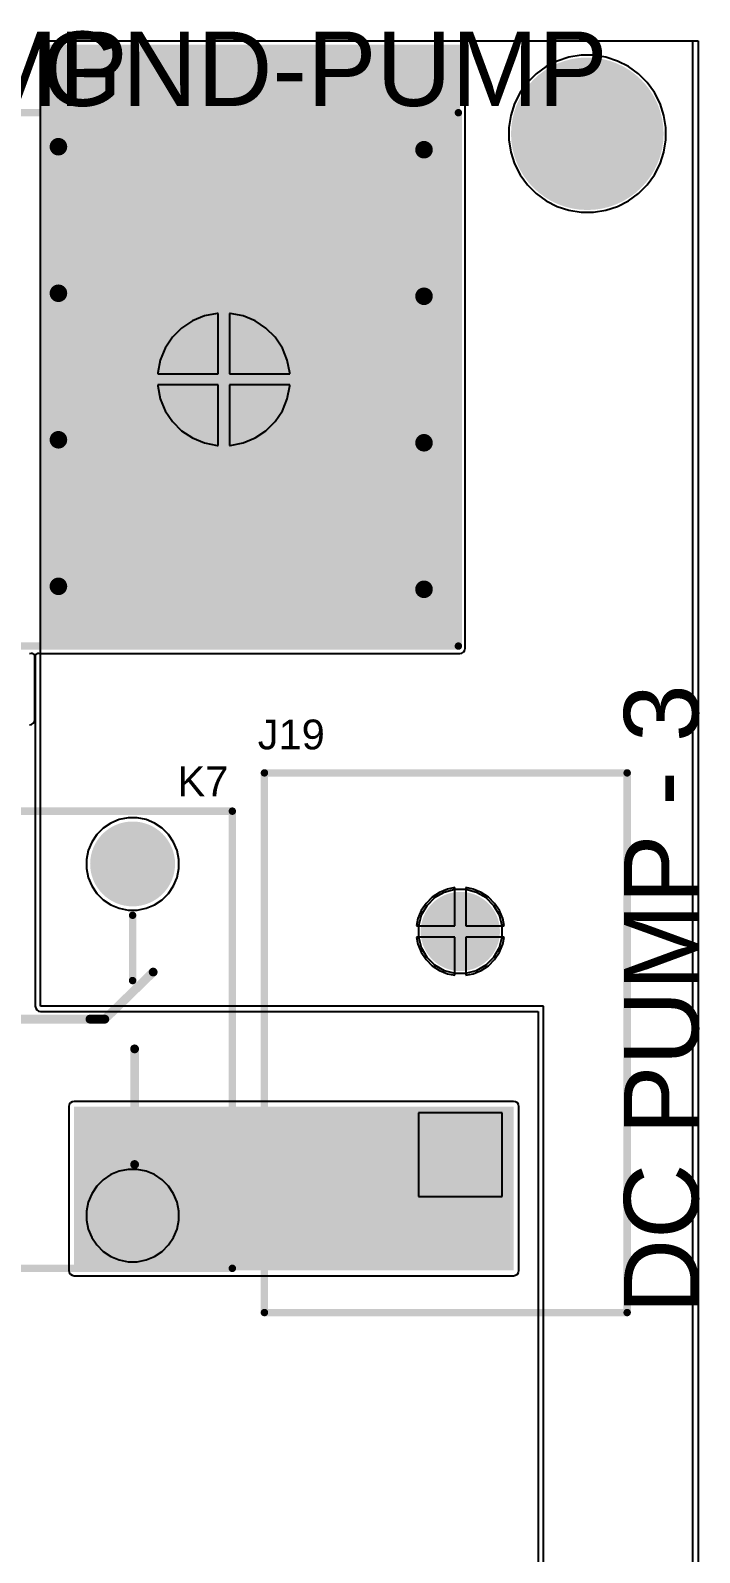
# Model space of a CAD drawing. Header units: millimetres. Extents: x -3 to 175, y -4 to 177.
# Drawn here: x 152.2 to 175, y 124.5 to 176.4 of the extents above; entities that cross this region are included whole.
import ezdxf

# ---------------------------------------------------------------- set-up
doc = ezdxf.new("R2010")
doc.units = ezdxf.units.MM
for name, color, linetype in [('BottomLayer', 5, 'Continuous'), ('BottomSolder', 6, 'Continuous'), ('MultiLayer', 9, 'Continuous'), ('PadHoleLayer', 156, 'Continuous'), ('TopLayer', 1, 'Continuous'), ('TopOverlay', 2, 'Continuous'), ('TopSolder', 216, 'Continuous'), ('ViaHoleLayer', 16, 'Continuous')]:
    doc.layers.add(name, color=color, linetype=linetype)
doc.styles.add('Arial', font='', dxfattribs={"height": 0.2})
doc.styles.get('Arial').set_extended_font_data('Arial')

# ---------------------------------------------------------------- blocks, each defined once
blk = doc.blocks.new('SRD_05VDC_SL_C_96')
at = {"layer": 'BottomLayer'}
h = blk.add_hatch(color=5, dxfattribs=at)
edge = h.paths.add_edge_path()
edge.add_arc((-5.1, 6), 1.397, 0, 360)
h = blk.add_hatch(color=5, dxfattribs=at)
edge = h.paths.add_edge_path()
edge.add_arc((7.1, 5.999), 1.397, 0, 360)
h = blk.add_hatch(color=5, dxfattribs=at)
edge = h.paths.add_edge_path()
edge.add_arc((-7.1, 0), 1.397, 0, 360)
h = blk.add_hatch(color=5, dxfattribs=at)
edge = h.paths.add_edge_path()
edge.add_arc((-5.1, -6), 1.397, 0, 360)
h = blk.add_hatch(color=5, dxfattribs=at)
edge = h.paths.add_edge_path()
edge.add_arc((7.1, -5.999), 1.397, 0, 360)
at = {"layer": 'BottomSolder'}
h = blk.add_hatch(color=6, dxfattribs=at)
edge = h.paths.add_edge_path()
edge.add_arc((-5.1, 6), 1.448, 0, 360)
h = blk.add_hatch(color=6, dxfattribs=at)
edge = h.paths.add_edge_path()
edge.add_arc((7.1, 5.999), 1.448, 0, 360)
h = blk.add_hatch(color=6, dxfattribs=at)
edge = h.paths.add_edge_path()
edge.add_arc((-7.1, 0), 1.448, 0, 360)
h = blk.add_hatch(color=6, dxfattribs=at)
edge = h.paths.add_edge_path()
edge.add_arc((-5.1, -6), 1.448, 0, 360)
h = blk.add_hatch(color=6, dxfattribs=at)
edge = h.paths.add_edge_path()
edge.add_arc((7.1, -5.999), 1.448, 0, 360)
at = {"layer": 'MultiLayer'}
h = blk.add_hatch(color=9, dxfattribs=at)
edge = h.paths.add_edge_path()
edge.add_arc((-5.1, 6), 1.397, 0, 360)
h = blk.add_hatch(color=9, dxfattribs=at)
edge = h.paths.add_edge_path()
edge.add_arc((7.1, 5.999), 1.397, 0, 360)
h = blk.add_hatch(color=9, dxfattribs=at)
edge = h.paths.add_edge_path()
edge.add_arc((-7.1, 0), 1.397, 0, 360)
h = blk.add_hatch(color=9, dxfattribs=at)
edge = h.paths.add_edge_path()
edge.add_arc((-5.1, -6), 1.397, 0, 360)
h = blk.add_hatch(color=9, dxfattribs=at)
edge = h.paths.add_edge_path()
edge.add_arc((7.1, -5.999), 1.397, 0, 360)
at = {"layer": 'PadHoleLayer'}
h = blk.add_hatch(color=156, dxfattribs=at)
edge = h.paths.add_edge_path()
edge.add_arc((-5.1, 6), 0.762, 0, 360)
h = blk.add_hatch(color=156, dxfattribs=at)
edge = h.paths.add_edge_path()
edge.add_arc((7.1, 5.999), 0.762, 0, 360)
h = blk.add_hatch(color=156, dxfattribs=at)
edge = h.paths.add_edge_path()
edge.add_arc((-7.1, 0), 0.762, 0, 360)
h = blk.add_hatch(color=156, dxfattribs=at)
edge = h.paths.add_edge_path()
edge.add_arc((-5.1, -6), 0.762, 0, 360)
h = blk.add_hatch(color=156, dxfattribs=at)
edge = h.paths.add_edge_path()
edge.add_arc((7.1, -5.999), 0.762, 0, 360)
at = {"layer": 'TopLayer'}
h = blk.add_hatch(color=1, dxfattribs=at)
edge = h.paths.add_edge_path()
edge.add_arc((-5.1, 6), 1.397, 0, 360)
h = blk.add_hatch(color=1, dxfattribs=at)
edge = h.paths.add_edge_path()
edge.add_arc((7.1, 5.999), 1.397, 0, 360)
h = blk.add_hatch(color=1, dxfattribs=at)
edge = h.paths.add_edge_path()
edge.add_arc((-7.1, 0), 1.397, 0, 360)
h = blk.add_hatch(color=1, dxfattribs=at)
edge = h.paths.add_edge_path()
edge.add_arc((-5.1, -6), 1.397, 0, 360)
h = blk.add_hatch(color=1, dxfattribs=at)
edge = h.paths.add_edge_path()
edge.add_arc((7.1, -5.999), 1.397, 0, 360)
at = {"layer": 'TopSolder'}
h = blk.add_hatch(color=216, dxfattribs=at)
edge = h.paths.add_edge_path()
edge.add_arc((-5.1, 6), 1.448, 0, 360)
h = blk.add_hatch(color=216, dxfattribs=at)
edge = h.paths.add_edge_path()
edge.add_arc((7.1, 5.999), 1.448, 0, 360)
h = blk.add_hatch(color=216, dxfattribs=at)
edge = h.paths.add_edge_path()
edge.add_arc((-7.1, 0), 1.448, 0, 360)
h = blk.add_hatch(color=216, dxfattribs=at)
edge = h.paths.add_edge_path()
edge.add_arc((-5.1, -6), 1.448, 0, 360)
h = blk.add_hatch(color=216, dxfattribs=at)
edge = h.paths.add_edge_path()
edge.add_arc((7.1, -5.999), 1.448, 0, 360)
at = {"layer": 'TopOverlay'}
for points, const_width in [([(-8.699, 7.8), (10.501, 7.8)], 0.254), ([(-8.699, 0.295), (-8.699, 7.8)], 0.254), ([(10.501, -7.8), (10.501, 7.8)], 0.254), ([(-3.31, 6), (-2.292, 6)], 0.3), ([(-2.292, 1.051), (-2.292, 6)], 0.3), ([(7.099, 2.019), (7.099, 4.247)], 0.254), ([(-7.032, 1.8), (-7.032, 3.727)], 0.3), ([(-7.032, 3.727), (1.604, 3.727)], 0.3), ([(1.604, 0.727), (1.604, 3.727)], 0.3), ([(6.15, 0.701), (7.801, 2.309)], 0.3), ([(-3.775, 1), (-0.775, 1)], 0.254), ([(-3.775, -1), (-3.775, 1)], 0.254), ([(-0.775, -1), (-0.775, 1)], 0.254), ([(1.604, 0.727), (1.628, 0.703)], 0.3), ([(1.628, 0.703), (5.644, 0.703)], 0.3), ([(5.644, 0.703), (6.152, 0.703)], 0.3), ([(-8.699, -7.8), (-8.699, -0.295)], 0.254), ([(7.168, -4.257), (7.168, -0.312)], 0.3), ([(-3.775, -1), (-0.775, -1)], 0.254), ([(-2.292, -6), (-2.292, -1.051)], 0.3), ([(-3.31, -6), (-2.292, -6)], 0.3), ([(-8.699, -7.8), (10.501, -7.8)], 0.254)]:
    blk.add_lwpolyline(points, dxfattribs=dict(at, const_width=const_width))
for points, const_width in [([(-8.763, 7.8, 1), (-8.636, 7.8, 1)], 0.127), ([(-8.763, 7.8, 1), (-8.636, 7.8, 1)], 0.127), ([(10.437, 7.8, 1), (10.564, 7.8, 1)], 0.127), ([(10.437, 7.8, 1), (10.564, 7.8, 1)], 0.127), ([(-3.385, 6, 1), (-3.235, 6, 1)], 0.15), ([(-2.367, 6, 1), (-2.217, 6, 1)], 0.15), ([(-2.367, 6, 1), (-2.217, 6, 1)], 0.15), ([(7.036, 4.247, 1), (7.163, 4.247, 1)], 0.127), ([(-7.107, 3.727, 1), (-6.957, 3.727, 1)], 0.15), ([(-7.107, 3.727, 1), (-6.957, 3.727, 1)], 0.15), ([(1.529, 3.727, 1), (1.679, 3.727, 1)], 0.15), ([(1.529, 3.727, 1), (1.679, 3.727, 1)], 0.15), ([(7.036, 2.019, 1), (7.163, 2.019, 1)], 0.127), ([(7.726, 2.309, 1), (7.876, 2.309, 1)], 0.15), ([(-7.107, 1.8, 1), (-6.957, 1.8, 1)], 0.15), ([(-3.838, 1, 1), (-3.711, 1, 1)], 0.127), ([(-3.838, 1, 1), (-3.711, 1, 1)], 0.127), ([(-2.367, 1.051, 1), (-2.217, 1.051, 1)], 0.15), ([(-0.838, 1, 1), (-0.711, 1, 1)], 0.127), ([(-0.838, 1, 1), (-0.711, 1, 1)], 0.127), ([(1.529, 0.727, 1), (1.679, 0.727, 1)], 0.15), ([(1.529, 0.727, 1), (1.679, 0.727, 1)], 0.15), ([(1.553, 0.703, 1), (1.703, 0.703, 1)], 0.15), ([(1.553, 0.703, 1), (1.703, 0.703, 1)], 0.15), ([(5.569, 0.703, 1), (5.719, 0.703, 1)], 0.15), ([(5.569, 0.703, 1), (5.719, 0.703, 1)], 0.15), ([(6.075, 0.701, 1), (6.225, 0.701, 1)], 0.15), ([(6.077, 0.703, 1), (6.227, 0.703, 1)], 0.15), ([(-8.763, 0.295, 1), (-8.636, 0.295, 1)], 0.127), ([(-8.763, -0.295, 1), (-8.636, -0.295, 1)], 0.127), ([(7.093, -0.312, 1), (7.243, -0.312, 1)], 0.15), ([(-3.838, -1, 1), (-3.711, -1, 1)], 0.127), ([(-3.838, -1, 1), (-3.711, -1, 1)], 0.127), ([(-2.367, -1.051, 1), (-2.217, -1.051, 1)], 0.15), ([(-0.838, -1, 1), (-0.711, -1, 1)], 0.127), ([(-0.838, -1, 1), (-0.711, -1, 1)], 0.127), ([(7.093, -4.257, 1), (7.243, -4.257, 1)], 0.15), ([(-3.385, -6, 1), (-3.235, -6, 1)], 0.15), ([(-2.367, -6, 1), (-2.217, -6, 1)], 0.15), ([(-2.367, -6, 1), (-2.217, -6, 1)], 0.15), ([(-8.763, -7.8, 1), (-8.636, -7.8, 1)], 0.127), ([(-8.763, -7.8, 1), (-8.636, -7.8, 1)], 0.127), ([(10.438, -7.8, 1), (10.565, -7.8, 1)], 0.127), ([(10.437, -7.8, 1), (10.564, -7.8, 1)], 0.127)]:
    blk.add_lwpolyline(points, format="xyb", close=True, dxfattribs=dict(at, const_width=const_width))
blk.add_text('1', height=1, rotation=360, dxfattribs=at).set_placement((-7.132, -6.559))
blk = doc.blocks.new('KF28C_7_62_2P_102')
at = {"layer": 'BottomLayer'}
blk.add_hatch(color=5, dxfattribs=at).paths.add_polyline_path([(-5.06, 1.25), (-2.56, 1.25), (-2.56, -1.25), (-5.06, -1.25)])
h = blk.add_hatch(color=5, dxfattribs=at)
edge = h.paths.add_edge_path()
edge.add_arc((3.81, 0), 1.25, 0, 360)
at = {"layer": 'BottomSolder'}
blk.add_hatch(color=6, dxfattribs=at).paths.add_polyline_path([(-5.162, 1.352), (-2.458, 1.352), (-2.458, -1.352), (-5.162, -1.352)])
h = blk.add_hatch(color=6, dxfattribs=at)
edge = h.paths.add_edge_path()
edge.add_arc((3.81, 0), 1.352, 0, 360)
at = {"layer": 'MultiLayer'}
blk.add_hatch(color=9, dxfattribs=at).paths.add_polyline_path([(-5.06, 1.25), (-2.56, 1.25), (-2.56, -1.25), (-5.06, -1.25)])
h = blk.add_hatch(color=9, dxfattribs=at)
edge = h.paths.add_edge_path()
edge.add_arc((3.81, 0), 1.25, 0, 360)
at = {"layer": 'PadHoleLayer'}
h = blk.add_hatch(color=156, dxfattribs=at)
edge = h.paths.add_edge_path()
edge.add_arc((-3.81, 0), 0.8, 0, 360)
h = blk.add_hatch(color=156, dxfattribs=at)
edge = h.paths.add_edge_path()
edge.add_arc((3.81, 0), 0.8, 0, 360)
at = {"layer": 'TopLayer'}
blk.add_hatch(color=1, dxfattribs=at).paths.add_polyline_path([(-5.06, 1.25), (-2.56, 1.25), (-2.56, -1.25), (-5.06, -1.25)])
h = blk.add_hatch(color=1, dxfattribs=at)
edge = h.paths.add_edge_path()
edge.add_arc((3.81, 0), 1.25, 0, 360)
at = {"layer": 'TopSolder'}
blk.add_hatch(color=216, dxfattribs=at).paths.add_polyline_path([(-5.162, 1.352), (-2.458, 1.352), (-2.458, -1.352), (-5.162, -1.352)])
h = blk.add_hatch(color=216, dxfattribs=at)
edge = h.paths.add_edge_path()
edge.add_arc((3.81, 0), 1.352, 0, 360)
at = {"layer": 'TopOverlay', "const_width": 0.254}
for points in [[(-9.195, 6.68), (9.22, 6.68)], [(-9.195, 6.68), (-9.195, -5.69)], [(9.22, 6.68), (9.22, -5.69)], [(-9.195, -5.69), (9.22, -5.69)]]:
    blk.add_lwpolyline(points, dxfattribs=at)
at = {"layer": 'TopOverlay', "const_width": 0.127}
for points in [[(-9.258, 6.68, 1), (-9.131, 6.68, 1)], [(-9.258, 6.68, 1), (-9.131, 6.68, 1)], [(9.157, 6.68, 1), (9.284, 6.68, 1)], [(9.157, 6.68, 1), (9.284, 6.68, 1)], [(-9.258, -5.69, 1), (-9.131, -5.69, 1)], [(-9.258, -5.69, 1), (-9.131, -5.69, 1)], [(9.157, -5.69, 1), (9.284, -5.69, 1)], [(9.157, -5.69, 1), (9.284, -5.69, 1)]]:
    blk.add_lwpolyline(points, format="xyb", close=True, dxfattribs=at)
blk = doc.blocks.new('KF78C_13_0_2P_116')
at = {"layer": 'BottomLayer'}
blk.add_hatch(color=5, dxfattribs=at).paths.add_polyline_path([(-8.5, 2), (-4.5, 2), (-4.5, -2), (-8.5, -2)])
h = blk.add_hatch(color=5, dxfattribs=at)
edge = h.paths.add_edge_path()
edge.add_arc((6.5, 0), 2, 0, 360)
at = {"layer": 'BottomSolder'}
blk.add_hatch(color=6, dxfattribs=at).paths.add_polyline_path([(-8.551, 2.051), (-4.449, 2.051), (-4.449, -2.051), (-8.551, -2.051)])
h = blk.add_hatch(color=6, dxfattribs=at)
edge = h.paths.add_edge_path()
edge.add_arc((6.5, 0), 2.051, 0, 360)
at = {"layer": 'MultiLayer'}
blk.add_hatch(color=9, dxfattribs=at).paths.add_polyline_path([(-8.5, 2), (-4.5, 2), (-4.5, -2), (-8.5, -2)])
h = blk.add_hatch(color=9, dxfattribs=at)
edge = h.paths.add_edge_path()
edge.add_arc((6.5, 0), 2, 0, 360)
at = {"layer": 'PadHoleLayer'}
h = blk.add_hatch(color=156, dxfattribs=at)
edge = h.paths.add_edge_path()
edge.add_arc((-6.5, 0), 1.3, 0, 360)
h = blk.add_hatch(color=156, dxfattribs=at)
edge = h.paths.add_edge_path()
edge.add_arc((6.5, 0), 1.3, 0, 360)
at = {"layer": 'TopLayer'}
blk.add_hatch(color=1, dxfattribs=at).paths.add_polyline_path([(-8.5, 2), (-4.5, 2), (-4.5, -2), (-8.5, -2)])
h = blk.add_hatch(color=1, dxfattribs=at)
edge = h.paths.add_edge_path()
edge.add_arc((6.5, 0), 2, 0, 360)
at = {"layer": 'TopSolder'}
blk.add_hatch(color=216, dxfattribs=at).paths.add_polyline_path([(-8.551, 2.051), (-4.449, 2.051), (-4.449, -2.051), (-8.551, -2.051)])
h = blk.add_hatch(color=216, dxfattribs=at)
edge = h.paths.add_edge_path()
edge.add_arc((6.5, 0), 2.051, 0, 360)
at = {"layer": 'TopOverlay', "const_width": 0.254}
for points in [[(-14.5, 9.1), (14.5, 9.1)], [(-14.5, -9.1), (-14.5, 9.1)], [(14.5, -9.1), (14.5, 9.1)], [(-14.5, -9.1), (14.5, -9.1)]]:
    blk.add_lwpolyline(points, dxfattribs=at)
at = {"layer": 'TopOverlay', "const_width": 0.127}
for points in [[(-14.563, 9.1, 1), (-14.436, 9.1, 1)], [(-14.563, 9.1, 1), (-14.436, 9.1, 1)], [(14.437, 9.1, 1), (14.564, 9.1, 1)], [(14.437, 9.1, 1), (14.564, 9.1, 1)], [(-14.563, -9.1, 1), (-14.436, -9.1, 1)], [(-14.563, -9.1, 1), (-14.436, -9.1, 1)], [(14.437, -9.1, 1), (14.564, -9.1, 1)], [(14.437, -9.1, 1), (14.564, -9.1, 1)]]:
    blk.add_lwpolyline(points, format="xyb", close=True, dxfattribs=at)

msp = doc.modelspace()

# ---------------------------------------------------------------- hatches: boundary and pattern name
at = {"layer": 'BottomLayer'}
msp.add_hatch(color=5, dxfattribs=at).paths.add_polyline_path([(166.802, 175.938), (152.502, 175.938), (152.502, 155.346), (166.802, 155.346)])
h = msp.add_hatch(color=5, dxfattribs=at)
edge = h.paths.add_edge_path()
edge.add_arc((171.145, 172.898), 2.5, 0, 360)
h = msp.add_hatch(color=5, dxfattribs=at)
edge = h.paths.add_edge_path()
edge.add_arc((153.109, 172.455), 0.3, 0, 360)
h = msp.add_hatch(color=5, dxfattribs=at)
edge = h.paths.add_edge_path()
edge.add_arc((165.576, 172.353), 0.3, 0, 360)
h = msp.add_hatch(color=5, dxfattribs=at)
edge = h.paths.add_edge_path()
edge.add_arc((153.109, 167.455), 0.3, 0, 360)
h = msp.add_hatch(color=5, dxfattribs=at)
edge = h.paths.add_edge_path()
edge.add_arc((165.576, 167.353), 0.3, 0, 360)
h = msp.add_hatch(color=5, dxfattribs=at)
edge = h.paths.add_edge_path()
edge.add_arc((153.109, 162.455), 0.3, 0, 360)
h = msp.add_hatch(color=5, dxfattribs=at)
edge = h.paths.add_edge_path()
edge.add_arc((165.576, 162.353), 0.3, 0, 360)
h = msp.add_hatch(color=5, dxfattribs=at)
edge = h.paths.add_edge_path()
edge.add_arc((153.109, 157.455), 0.3, 0, 360)
h = msp.add_hatch(color=5, dxfattribs=at)
edge = h.paths.add_edge_path()
edge.add_arc((165.576, 157.353), 0.3, 0, 360)
at = {"layer": 'BottomSolder'}
h = msp.add_hatch(color=6, dxfattribs=at)
edge = h.paths.add_edge_path()
edge.add_arc((171.145, 172.898), 2.602, 0, 360)
h = msp.add_hatch(color=6, dxfattribs=at)
edge = h.paths.add_edge_path()
edge.add_arc((153.109, 172.455), 0.402, 0, 360)
h = msp.add_hatch(color=6, dxfattribs=at)
edge = h.paths.add_edge_path()
edge.add_arc((165.576, 172.353), 0.402, 0, 360)
h = msp.add_hatch(color=6, dxfattribs=at)
edge = h.paths.add_edge_path()
edge.add_arc((153.109, 167.455), 0.402, 0, 360)
h = msp.add_hatch(color=6, dxfattribs=at)
edge = h.paths.add_edge_path()
edge.add_arc((165.576, 167.353), 0.402, 0, 360)
h = msp.add_hatch(color=6, dxfattribs=at)
edge = h.paths.add_edge_path()
edge.add_arc((153.109, 162.455), 0.402, 0, 360)
h = msp.add_hatch(color=6, dxfattribs=at)
edge = h.paths.add_edge_path()
edge.add_arc((165.576, 162.353), 0.402, 0, 360)
h = msp.add_hatch(color=6, dxfattribs=at)
edge = h.paths.add_edge_path()
edge.add_arc((153.109, 157.455), 0.402, 0, 360)
h = msp.add_hatch(color=6, dxfattribs=at)
edge = h.paths.add_edge_path()
edge.add_arc((165.576, 157.353), 0.402, 0, 360)
at = {"layer": 'MultiLayer'}
h = msp.add_hatch(color=9, dxfattribs=at)
edge = h.paths.add_edge_path()
edge.add_arc((171.145, 172.898), 2.5, 0, 360)
at = {"layer": 'PadHoleLayer'}
h = msp.add_hatch(color=156, dxfattribs=at)
edge = h.paths.add_edge_path()
edge.add_arc((171.145, 172.898), 1.75, 0, 360)
at = {"layer": 'TopLayer'}
h = msp.add_hatch(color=1, dxfattribs=at)
edge = h.paths.add_edge_path()
edge.add_arc((171.145, 172.898), 2.5, 0, 360)
h = msp.add_hatch(color=1, dxfattribs=at)
edge = h.paths.add_edge_path()
edge.add_arc((153.109, 172.455), 0.3, 0, 360)
h = msp.add_hatch(color=1, dxfattribs=at)
edge = h.paths.add_edge_path()
edge.add_arc((165.576, 172.353), 0.3, 0, 360)
h = msp.add_hatch(color=1, dxfattribs=at)
edge = h.paths.add_edge_path()
edge.add_arc((153.109, 167.455), 0.3, 0, 360)
h = msp.add_hatch(color=1, dxfattribs=at)
edge = h.paths.add_edge_path()
edge.add_arc((165.576, 167.353), 0.3, 0, 360)
h = msp.add_hatch(color=1, dxfattribs=at)
edge = h.paths.add_edge_path()
edge.add_arc((153.109, 162.455), 0.3, 0, 360)
h = msp.add_hatch(color=1, dxfattribs=at)
edge = h.paths.add_edge_path()
edge.add_arc((165.576, 162.353), 0.3, 0, 360)
h = msp.add_hatch(color=1, dxfattribs=at)
edge = h.paths.add_edge_path()
edge.add_arc((153.109, 157.455), 0.3, 0, 360)
h = msp.add_hatch(color=1, dxfattribs=at)
edge = h.paths.add_edge_path()
edge.add_arc((165.576, 157.353), 0.3, 0, 360)
msp.add_hatch(color=1, dxfattribs=at).paths.add_polyline_path([(153.645, 134.112), (168.631, 134.112), (168.631, 139.7), (153.645, 139.7)])
at = {"layer": 'TopSolder'}
h = msp.add_hatch(color=216, dxfattribs=at)
edge = h.paths.add_edge_path()
edge.add_arc((171.145, 172.898), 2.602, 0, 360)
h = msp.add_hatch(color=216, dxfattribs=at)
edge = h.paths.add_edge_path()
edge.add_arc((153.109, 172.455), 0.402, 0, 360)
h = msp.add_hatch(color=216, dxfattribs=at)
edge = h.paths.add_edge_path()
edge.add_arc((165.576, 172.353), 0.402, 0, 360)
h = msp.add_hatch(color=216, dxfattribs=at)
edge = h.paths.add_edge_path()
edge.add_arc((153.109, 167.455), 0.402, 0, 360)
h = msp.add_hatch(color=216, dxfattribs=at)
edge = h.paths.add_edge_path()
edge.add_arc((165.576, 167.353), 0.402, 0, 360)
h = msp.add_hatch(color=216, dxfattribs=at)
edge = h.paths.add_edge_path()
edge.add_arc((153.109, 162.455), 0.402, 0, 360)
h = msp.add_hatch(color=216, dxfattribs=at)
edge = h.paths.add_edge_path()
edge.add_arc((165.576, 162.353), 0.402, 0, 360)
h = msp.add_hatch(color=216, dxfattribs=at)
edge = h.paths.add_edge_path()
edge.add_arc((153.109, 157.455), 0.402, 0, 360)
h = msp.add_hatch(color=216, dxfattribs=at)
edge = h.paths.add_edge_path()
edge.add_arc((165.576, 157.353), 0.402, 0, 360)
at = {"layer": 'ViaHoleLayer'}
h = msp.add_hatch(color=16, dxfattribs=at)
edge = h.paths.add_edge_path()
edge.add_arc((153.109, 172.455), 0.15, 0, 360)
h = msp.add_hatch(color=16, dxfattribs=at)
edge = h.paths.add_edge_path()
edge.add_arc((165.576, 172.353), 0.15, 0, 360)
h = msp.add_hatch(color=16, dxfattribs=at)
edge = h.paths.add_edge_path()
edge.add_arc((153.109, 167.455), 0.15, 0, 360)
h = msp.add_hatch(color=16, dxfattribs=at)
edge = h.paths.add_edge_path()
edge.add_arc((165.576, 167.353), 0.15, 0, 360)
h = msp.add_hatch(color=16, dxfattribs=at)
edge = h.paths.add_edge_path()
edge.add_arc((153.109, 162.455), 0.15, 0, 360)
h = msp.add_hatch(color=16, dxfattribs=at)
edge = h.paths.add_edge_path()
edge.add_arc((165.576, 162.353), 0.15, 0, 360)
h = msp.add_hatch(color=16, dxfattribs=at)
edge = h.paths.add_edge_path()
edge.add_arc((153.109, 157.455), 0.15, 0, 360)
h = msp.add_hatch(color=16, dxfattribs=at)
edge = h.paths.add_edge_path()
edge.add_arc((165.576, 157.353), 0.15, 0, 360)

# ---------------------------------------------------------------- linework, layer by layer
at = {"layer": 'BottomLayer'}
for p, q in [((166.983, 175.941), (167.066, 176.062)), ((166.983, 175.938), (166.983, 175.941)), ((166.983, 155.346), (166.983, 175.938)), ((167.066, 176.062), (167.077, 176.068)), ((167.077, 176.068), (174.925, 176.068)), ((170.934, 175.576), (170.518, 175.51)), ((171.356, 175.576), (170.934, 175.576)), ((171.772, 175.51), (171.356, 175.576)), ((174.925, 176.068), (174.925, 65.456)), ((169.742, 175.188), (169.401, 174.94)), ((170.117, 175.379), (169.742, 175.188)), ((170.518, 175.51), (170.117, 175.379)), ((172.173, 175.379), (171.772, 175.51)), ((172.549, 175.188), (172.173, 175.379)), ((172.89, 174.94), (172.549, 175.188)), ((169.103, 174.642), (168.855, 174.301)), ((169.401, 174.94), (169.103, 174.642)), ((173.188, 174.642), (172.89, 174.94)), ((173.435, 174.301), (173.188, 174.642)), ((168.855, 174.301), (168.664, 173.926)), ((173.627, 173.926), (173.435, 174.301)), ((168.533, 173.525), (168.467, 173.109)), ((168.664, 173.926), (168.533, 173.525)), ((173.757, 173.525), (173.627, 173.926)), ((173.823, 173.109), (173.757, 173.525)), ((168.467, 173.109), (168.467, 172.687)), ((173.823, 172.687), (173.823, 173.109)), ((168.467, 172.687), (168.533, 172.271)), ((173.757, 172.271), (173.823, 172.687)), ((168.533, 172.271), (168.664, 171.87)), ((173.627, 171.87), (173.757, 172.271)), ((168.664, 171.87), (168.855, 171.494)), ((168.855, 171.494), (169.103, 171.153)), ((173.188, 171.153), (173.435, 171.494)), ((173.435, 171.494), (173.627, 171.87)), ((169.103, 171.153), (169.401, 170.855)), ((172.89, 170.855), (173.188, 171.153)), ((169.401, 170.855), (169.742, 170.608)), ((169.742, 170.608), (170.117, 170.416)), ((170.117, 170.416), (170.518, 170.286)), ((171.772, 170.286), (172.173, 170.416)), ((172.173, 170.416), (172.549, 170.608)), ((172.549, 170.608), (172.89, 170.855)), ((170.518, 170.286), (170.934, 170.22)), ((170.934, 170.22), (171.356, 170.22)), ((171.356, 170.22), (171.772, 170.286)), ((166.969, 155.277), (166.983, 155.346)), ((152.302, 155.114), (152.429, 155.181)), ((152.302, 152.908), (152.302, 155.114)), ((152.429, 155.181), (152.432, 155.179)), ((152.432, 155.179), (152.502, 155.165)), ((152.502, 155.165), (166.802, 155.165)), ((166.802, 155.165), (166.871, 155.179)), ((166.871, 155.179), (166.93, 155.218)), ((166.93, 155.218), (166.969, 155.277)), ((152.121, 152.727), (152.19, 152.741)), ((152.19, 152.741), (152.249, 152.78)), ((152.249, 152.78), (152.288, 152.839)), ((152.288, 152.839), (152.302, 152.908)), ((154.635, 149.205), (154.416, 148.986)), ((154.893, 149.378), (154.635, 149.205)), ((155.18, 149.496), (154.893, 149.378)), ((155.484, 149.557), (155.18, 149.496)), ((155.794, 149.557), (155.484, 149.557)), ((156.099, 149.496), (155.794, 149.557)), ((156.385, 149.378), (156.099, 149.496)), ((156.643, 149.205), (156.385, 149.378)), ((156.863, 148.986), (156.643, 149.205)), ((154.244, 148.728), (154.125, 148.441)), ((154.416, 148.986), (154.244, 148.728)), ((157.035, 148.728), (156.863, 148.986)), ((157.154, 148.441), (157.035, 148.728)), ((154.125, 148.441), (154.064, 148.137)), ((154.064, 148.137), (154.064, 147.827)), ((157.214, 148.137), (157.154, 148.441)), ((157.214, 147.827), (157.214, 148.137)), ((154.064, 147.827), (154.125, 147.523)), ((154.125, 147.523), (154.244, 147.236)), ((157.035, 147.236), (157.154, 147.523)), ((157.154, 147.523), (157.214, 147.827)), ((154.244, 147.236), (154.416, 146.978)), ((156.863, 146.978), (157.035, 147.236)), ((166.263, 147.009), (165.938, 146.821)), ((166.626, 147.106), (166.263, 147.009)), ((167.002, 147.106), (166.626, 147.106)), ((167.366, 147.009), (167.002, 147.106)), ((167.691, 146.821), (167.366, 147.009)), ((154.416, 146.978), (154.635, 146.759)), ((154.635, 146.759), (154.893, 146.586)), ((154.893, 146.586), (155.18, 146.468)), ((156.099, 146.468), (156.385, 146.586)), ((156.385, 146.586), (156.643, 146.759)), ((156.643, 146.759), (156.863, 146.978)), ((165.672, 146.555), (165.484, 146.229)), ((165.938, 146.821), (165.672, 146.555)), ((167.957, 146.555), (167.691, 146.821)), ((168.145, 146.229), (167.957, 146.555)), ((155.18, 146.468), (155.484, 146.407)), ((155.484, 146.407), (155.794, 146.407)), ((155.794, 146.407), (156.099, 146.468)), ((165.484, 146.229), (165.387, 145.866)), ((168.242, 145.866), (168.145, 146.229)), ((165.387, 145.866), (165.387, 145.49)), ((165.387, 145.49), (165.484, 145.127)), ((168.145, 145.127), (168.242, 145.49)), ((168.242, 145.49), (168.242, 145.866)), ((165.484, 145.127), (165.672, 144.802)), ((167.957, 144.802), (168.145, 145.127)), ((165.672, 144.802), (165.938, 144.536)), ((165.938, 144.536), (166.263, 144.348)), ((167.366, 144.348), (167.691, 144.536)), ((167.691, 144.536), (167.957, 144.802)), ((166.263, 144.348), (166.626, 144.25)), ((166.626, 144.25), (167.002, 144.25)), ((167.002, 144.25), (167.366, 144.348)), ((168.242, 139.486), (165.387, 139.486)), ((165.387, 139.486), (165.387, 136.63)), ((168.242, 136.63), (168.242, 139.486)), ((154.635, 137.206), (154.416, 136.987)), ((154.893, 137.379), (154.635, 137.206)), ((155.18, 137.497), (154.893, 137.379)), ((155.484, 137.558), (155.18, 137.497)), ((155.794, 137.558), (155.484, 137.558)), ((156.099, 137.497), (155.794, 137.558)), ((156.385, 137.379), (156.099, 137.497)), ((156.643, 137.206), (156.385, 137.379)), ((156.863, 136.987), (156.643, 137.206)), ((154.244, 136.729), (154.125, 136.442)), ((154.416, 136.987), (154.244, 136.729)), ((157.035, 136.729), (156.863, 136.987)), ((157.154, 136.442), (157.035, 136.729)), ((165.387, 136.63), (168.242, 136.63)), ((154.125, 136.442), (154.064, 136.138)), ((154.064, 136.138), (154.064, 135.828)), ((157.214, 136.138), (157.154, 136.442)), ((157.214, 135.828), (157.214, 136.138)), ((154.064, 135.828), (154.125, 135.524)), ((157.154, 135.524), (157.214, 135.828)), ((154.125, 135.524), (154.244, 135.237)), ((154.244, 135.237), (154.416, 134.979)), ((156.863, 134.979), (157.035, 135.237)), ((157.035, 135.237), (157.154, 135.524)), ((154.416, 134.979), (154.635, 134.76)), ((154.635, 134.76), (154.893, 134.588)), ((154.893, 134.588), (155.18, 134.469)), ((156.099, 134.469), (156.385, 134.588)), ((156.385, 134.588), (156.643, 134.76)), ((156.643, 134.76), (156.863, 134.979)), ((155.18, 134.469), (155.484, 134.408)), ((155.484, 134.408), (155.794, 134.408)), ((155.794, 134.408), (156.099, 134.469))]:
    msp.add_line(p, q, dxfattribs=at)
at = {"layer": 'TopLayer'}
for p, q in [((152.502, 143.129), (152.502, 176.068)), ((152.502, 176.068), (174.727, 176.068)), ((170.934, 175.576), (170.518, 175.51)), ((171.356, 175.576), (170.934, 175.576)), ((171.772, 175.51), (171.356, 175.576)), ((174.727, 176.068), (174.727, 78.994)), ((169.742, 175.188), (169.401, 174.94)), ((170.117, 175.379), (169.742, 175.188)), ((170.518, 175.51), (170.117, 175.379)), ((172.173, 175.379), (171.772, 175.51)), ((172.549, 175.188), (172.173, 175.379)), ((172.89, 174.94), (172.549, 175.188)), ((169.103, 174.642), (168.855, 174.301)), ((169.401, 174.94), (169.103, 174.642)), ((173.188, 174.642), (172.89, 174.94)), ((173.435, 174.301), (173.188, 174.642)), ((168.855, 174.301), (168.664, 173.926)), ((173.627, 173.926), (173.435, 174.301)), ((168.533, 173.525), (168.467, 173.109)), ((168.664, 173.926), (168.533, 173.525)), ((173.757, 173.525), (173.627, 173.926)), ((173.823, 173.109), (173.757, 173.525)), ((168.467, 173.109), (168.467, 172.687)), ((173.823, 172.687), (173.823, 173.109)), ((168.467, 172.687), (168.533, 172.271)), ((173.757, 172.271), (173.823, 172.687)), ((168.533, 172.271), (168.664, 171.87)), ((173.627, 171.87), (173.757, 172.271)), ((168.664, 171.87), (168.855, 171.494)), ((168.855, 171.494), (169.103, 171.153)), ((173.188, 171.153), (173.435, 171.494)), ((173.435, 171.494), (173.627, 171.87)), ((169.103, 171.153), (169.401, 170.855)), ((172.89, 170.855), (173.188, 171.153)), ((169.401, 170.855), (169.742, 170.608)), ((169.742, 170.608), (170.117, 170.416)), ((170.117, 170.416), (170.518, 170.286)), ((171.772, 170.286), (172.173, 170.416)), ((172.173, 170.416), (172.549, 170.608)), ((172.549, 170.608), (172.89, 170.855)), ((170.518, 170.286), (170.934, 170.22)), ((170.934, 170.22), (171.356, 170.22)), ((171.356, 170.22), (171.772, 170.286)), ((158.526, 166.77), (158.09, 166.683)), ((158.557, 166.77), (158.526, 166.77)), ((158.557, 164.706), (158.557, 166.77)), ((158.97, 166.77), (158.938, 166.77)), ((158.938, 166.77), (158.938, 164.706)), ((159.405, 166.683), (158.97, 166.77)), ((157.311, 166.267), (156.997, 165.953)), ((157.68, 166.513), (157.311, 166.267)), ((158.09, 166.683), (157.68, 166.513)), ((159.815, 166.513), (159.405, 166.683)), ((160.184, 166.267), (159.815, 166.513)), ((160.498, 165.953), (160.184, 166.267)), ((156.997, 165.953), (156.75, 165.583)), ((160.745, 165.583), (160.498, 165.953)), ((156.58, 165.173), (156.494, 164.738)), ((156.75, 165.583), (156.58, 165.173)), ((160.915, 165.173), (160.745, 165.583)), ((161.002, 164.738), (160.915, 165.173)), ((156.494, 164.738), (156.494, 164.706)), ((156.494, 164.706), (158.557, 164.706)), ((158.938, 164.706), (161.002, 164.706)), ((161.002, 164.706), (161.002, 164.738)), ((158.557, 164.325), (156.494, 164.325)), ((156.494, 164.325), (156.494, 164.294)), ((156.494, 164.294), (156.58, 163.858)), ((158.557, 162.262), (158.557, 164.325)), ((161.002, 164.325), (158.938, 164.325)), ((158.938, 164.325), (158.938, 162.262)), ((160.915, 163.858), (161.002, 164.294)), ((161.002, 164.294), (161.002, 164.325)), ((156.58, 163.858), (156.75, 163.448)), ((160.745, 163.448), (160.915, 163.858)), ((156.75, 163.448), (156.997, 163.079)), ((160.498, 163.079), (160.745, 163.448)), ((156.997, 163.079), (157.311, 162.765)), ((157.311, 162.765), (157.68, 162.518)), ((159.815, 162.518), (160.184, 162.765)), ((160.184, 162.765), (160.498, 163.079)), ((157.68, 162.518), (158.09, 162.348)), ((158.09, 162.348), (158.526, 162.262)), ((158.526, 162.262), (158.557, 162.262)), ((158.938, 162.262), (158.97, 162.262)), ((158.97, 162.262), (159.405, 162.348)), ((159.405, 162.348), (159.815, 162.518)), ((152.121, 155.165), (152.19, 155.179)), ((152.19, 155.179), (152.193, 155.181)), ((152.193, 155.181), (152.32, 155.114)), ((152.32, 155.114), (152.32, 143.129)), ((154.635, 149.205), (154.416, 148.986)), ((154.893, 149.378), (154.635, 149.205)), ((155.18, 149.496), (154.893, 149.378)), ((155.484, 149.557), (155.18, 149.496)), ((155.794, 149.557), (155.484, 149.557)), ((156.099, 149.496), (155.794, 149.557)), ((156.385, 149.378), (156.099, 149.496)), ((156.643, 149.205), (156.385, 149.378)), ((156.863, 148.986), (156.643, 149.205)), ((154.244, 148.728), (154.125, 148.441)), ((154.416, 148.986), (154.244, 148.728)), ((157.035, 148.728), (156.863, 148.986)), ((157.154, 148.441), (157.035, 148.728)), ((154.125, 148.441), (154.064, 148.137)), ((154.064, 148.137), (154.064, 147.827)), ((157.214, 148.137), (157.154, 148.441)), ((157.214, 147.827), (157.214, 148.137)), ((154.064, 147.827), (154.125, 147.523)), ((154.125, 147.523), (154.244, 147.236)), ((157.035, 147.236), (157.154, 147.523)), ((157.154, 147.523), (157.214, 147.827)), ((154.244, 147.236), (154.416, 146.978)), ((156.863, 146.978), (157.035, 147.236)), ((166.102, 147.011), (165.856, 146.846)), ((166.376, 147.124), (166.102, 147.011)), ((166.624, 147.174), (166.376, 147.124)), ((166.624, 145.869), (166.624, 147.174)), ((167.253, 147.124), (167.005, 147.174)), ((167.005, 147.174), (167.005, 145.869)), ((167.527, 147.011), (167.253, 147.124)), ((167.773, 146.846), (167.527, 147.011)), ((154.416, 146.978), (154.635, 146.759)), ((154.635, 146.759), (154.893, 146.586)), ((154.893, 146.586), (155.18, 146.468)), ((156.099, 146.468), (156.385, 146.586)), ((156.385, 146.586), (156.643, 146.759)), ((156.643, 146.759), (156.863, 146.978)), ((165.646, 146.637), (165.482, 146.391)), ((165.856, 146.846), (165.646, 146.637)), ((167.983, 146.637), (167.773, 146.846)), ((168.147, 146.391), (167.983, 146.637)), ((155.18, 146.468), (155.484, 146.407)), ((155.484, 146.407), (155.794, 146.407)), ((155.794, 146.407), (156.099, 146.468)), ((165.368, 146.117), (165.319, 145.869)), ((165.482, 146.391), (165.368, 146.117)), ((168.261, 146.117), (168.147, 146.391)), ((168.31, 145.869), (168.261, 146.117)), ((165.319, 145.869), (166.624, 145.869)), ((166.624, 145.488), (165.319, 145.488)), ((165.319, 145.488), (165.368, 145.24)), ((166.624, 144.183), (166.624, 145.488)), ((167.005, 145.869), (168.31, 145.869)), ((168.31, 145.488), (167.005, 145.488)), ((167.005, 145.488), (167.005, 144.183)), ((168.261, 145.24), (168.31, 145.488)), ((165.368, 145.24), (165.482, 144.966)), ((165.482, 144.966), (165.646, 144.72)), ((167.983, 144.72), (168.147, 144.966)), ((168.147, 144.966), (168.261, 145.24)), ((165.646, 144.72), (165.856, 144.51)), ((165.856, 144.51), (166.102, 144.345)), ((167.527, 144.345), (167.773, 144.51)), ((167.773, 144.51), (167.983, 144.72)), ((166.102, 144.345), (166.376, 144.232)), ((166.376, 144.232), (166.624, 144.183)), ((167.005, 144.183), (167.253, 144.232)), ((167.253, 144.232), (167.527, 144.345)), ((152.32, 143.129), (152.334, 143.06)), ((152.334, 143.06), (152.373, 143.001)), ((152.373, 143.001), (152.432, 142.962)), ((152.432, 142.962), (152.502, 142.948)), ((169.647, 143.129), (152.502, 143.129)), ((152.502, 142.948), (169.465, 142.948)), ((169.465, 142.948), (169.465, 119.18)), ((169.647, 118.999), (169.647, 143.129)), ((153.477, 139.769), (153.463, 139.7)), ((153.516, 139.828), (153.477, 139.769)), ((153.575, 139.867), (153.516, 139.828)), ((153.645, 139.881), (153.575, 139.867)), ((168.631, 139.881), (153.645, 139.881)), ((168.7, 139.867), (168.631, 139.881)), ((168.759, 139.828), (168.7, 139.867)), ((168.798, 139.769), (168.759, 139.828)), ((168.812, 139.7), (168.798, 139.769)), ((153.463, 139.7), (153.463, 134.112)), ((168.812, 134.112), (168.812, 139.7)), ((153.463, 134.112), (153.477, 134.043)), ((153.477, 134.043), (153.516, 133.984)), ((168.759, 133.984), (168.798, 134.043)), ((168.798, 134.043), (168.812, 134.112)), ((153.516, 133.984), (153.575, 133.945)), ((153.575, 133.945), (153.645, 133.931)), ((153.645, 133.931), (168.631, 133.931)), ((168.631, 133.931), (168.7, 133.945)), ((168.7, 133.945), (168.759, 133.984))]:
    msp.add_line(p, q, dxfattribs=at)

# ---------------------------------------------------------------- block references
for name, p in [('KF78C_13_0_2P_116', (152.248, 164.516)), ('SRD_05VDC_SL_C_96', (148.539, 141.983))]:
    msp.add_blockref(name, p)
at = {"rotation": 90}
msp.add_blockref('KF28C_7_62_2P_102', (166.814, 141.868), dxfattribs=at)

# ---------------------------------------------------------------- texts
at = {"layer": 'TopOverlay', "style": 'Arial'}
for s, rotation, p in [('12V-PUMP', 360, (137.727, 173.845)), ('GND-PUMP', 360, (152.522, 173.845)), ('DC PUMP - 3', 90, (174.936, 132.626))]:
    msp.add_text(s, height=2.54, rotation=rotation, dxfattribs=at).set_placement(p)
for s, p in [('J19', (159.906, 151.892)), ('K7', (157.167, 150.292))]:
    msp.add_text(s, height=1.016, dxfattribs=at).set_placement(p)

doc.saveas('drawing.dxf')
